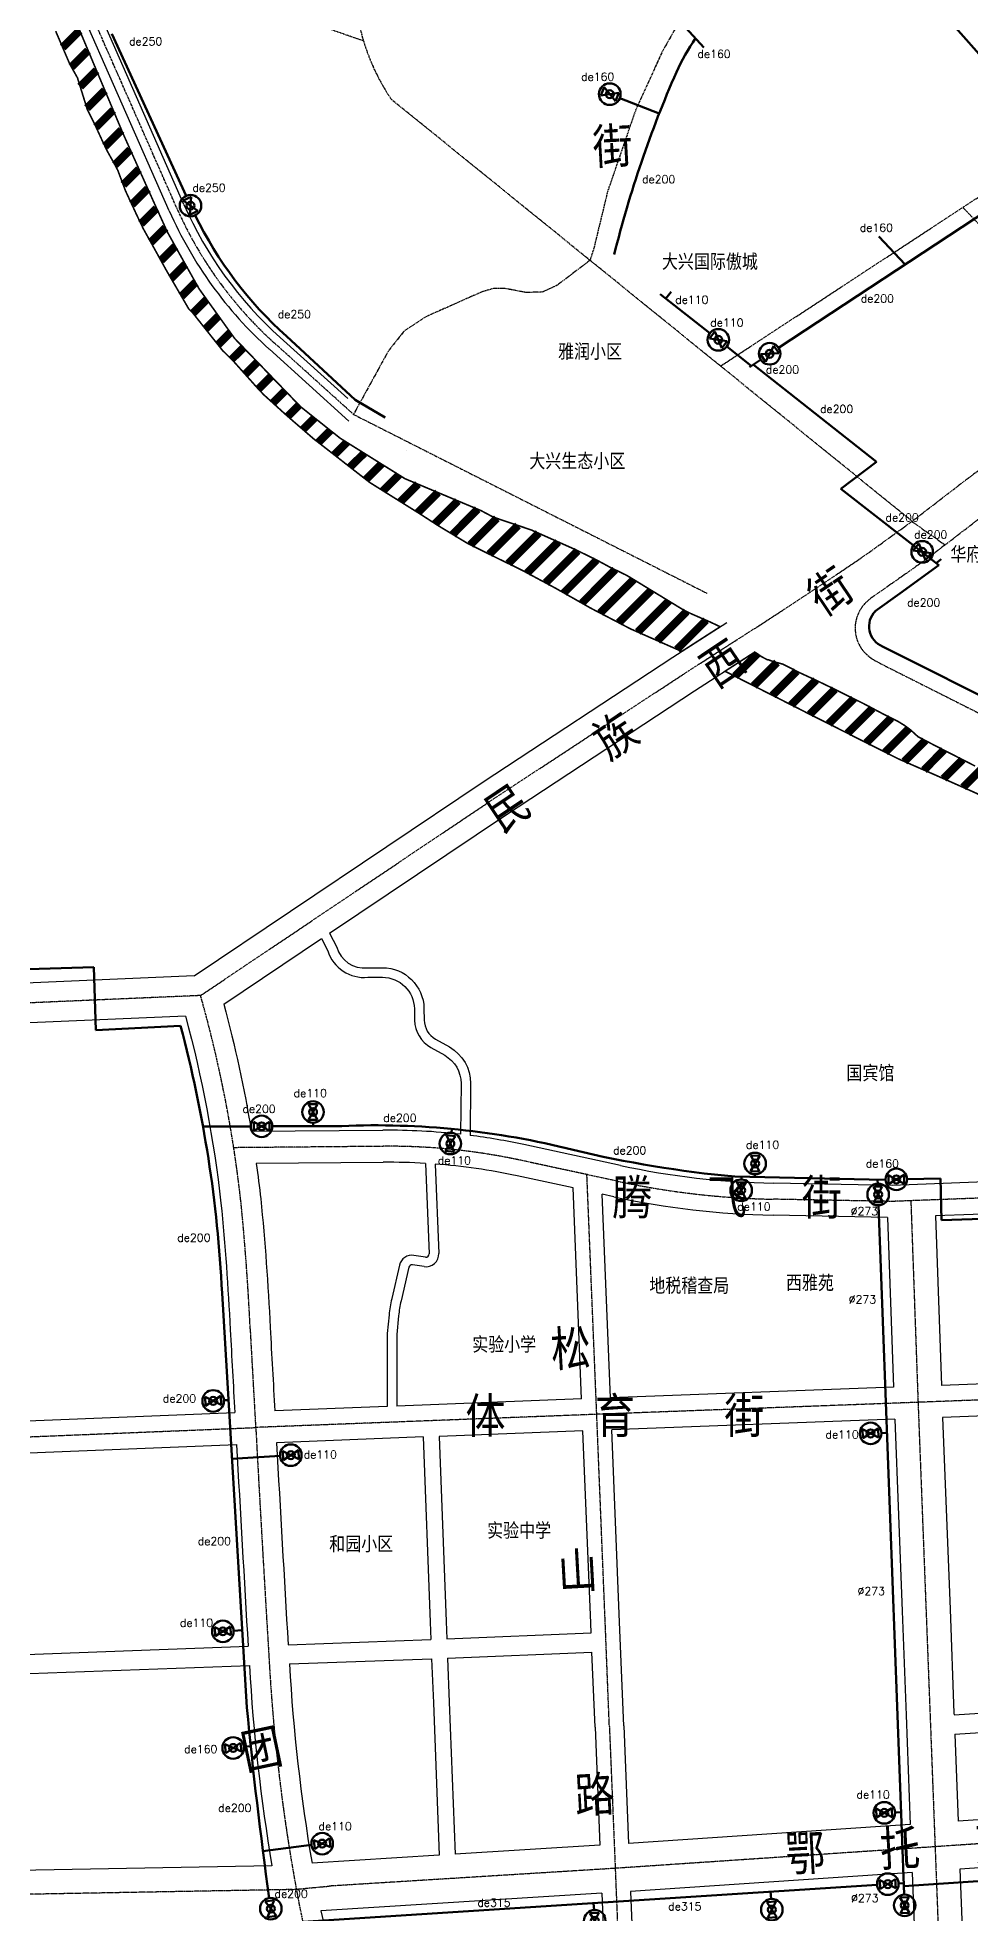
# Model space of a CAD drawing. Header units: millimetres. Extents: x 429861 to 37403537, y 4398138 to 8816131.
# Drawn here: x 435691 to 436857, y 4406158 to 4408503 of the extents above; entities that cross this region are included whole.
import ezdxf

# ---------------------------------------------------------------- set-up
doc = ezdxf.new("R2010")
doc.units = ezdxf.units.MM
doc.linetypes.add('CENTER', pattern=[2, 1.25, -0.25, 0.25, -0.25])
for name, color, linetype in [('中心线', 55, 'CENTER'), ('路名', 21, 'Continuous'), ('路网', 253, 'Continuous')]:
    doc.layers.add(name, color=color, linetype=linetype)
for name, color, linetype, lineweight in [('燃气周边建筑', 211, 'Continuous', 30), ('燃气标注(管)', 111, 'Continuous', 30), ('燃气标注(阀)', 2, 'Continuous', 30), ('燃气管(PE)', 5, 'Continuous', 100), ('燃气管(钢)', 1, 'Continuous', 100), ('燃气阀门(PE)', 6, 'Continuous', 50), ('燃气阀门(钢)', 3, 'Continuous', 50)]:
    doc.layers.add(name, color=color, linetype=linetype, lineweight=lineweight)
doc.styles.add('HZ', font='rs.shx', dxfattribs={"width": 0.8, "bigfont": 'hztxt.shx'})

# ---------------------------------------------------------------- blocks, each defined once
blk = doc.blocks.new('阀门PE')
at = {"layer": '燃气阀门(PE)'}
for p, q in [((-4.9, -2.8), (-4.9, 2.8)), ((-4.9, -2.8), (4.9, 2.8)), ((-4.9, 2.8), (4.9, -2.8)), ((4.9, 2.8), (4.9, -2.8))]:
    blk.add_line(p, q, dxfattribs=at)
for radius in [6.74, 2.47]:
    blk.add_circle((0, 0), radius, dxfattribs=at)
blk = doc.blocks.new('阀门钢')
at = {"layer": '燃气阀门(钢)'}
for p, q in [((-4.9, -2.8), (-4.9, 2.8)), ((-4.9, -2.8), (4.9, 2.8)), ((-4.9, 2.8), (4.9, -2.8)), ((4.9, 2.8), (4.9, -2.8))]:
    blk.add_line(p, q, dxfattribs=at)
for radius in [6.74, 2.47]:
    blk.add_circle((0, 0), radius, dxfattribs=at)

msp = doc.modelspace()

# ---------------------------------------------------------------- linework, layer by layer
at = {"layer": '中心线'}
for p, q in [((435712.8, 4408633.5), (436098.2, 4408498.7)), ((435864.5, 4408290.2), (435745.2, 4408560.9)), ((436514, 4408559.7), (436471.9, 4408485.5)), ((436471.9, 4408485.5), (436438.7, 4408413)), ((436784.1, 4407898.1), (436133.2, 4408425.3)), ((436438.7, 4408413), (436403.3, 4408310.1)), ((436544.6, 4408092.1), (436954.2, 4408360.3)), ((436403.3, 4408310.1), (436386.2, 4408239.4)), ((437045.5, 4408082.5), (436847.9, 4408290.1)), ((436386.2, 4408239.4), (436381.4, 4408224.3)), ((436381.4, 4408224.3), (436340.7, 4408193.4)), ((436246.5, 4408185), (436175.9, 4408153.6)), ((436260.7, 4408189), (436246.5, 4408185)), ((436275.4, 4408189), (436260.7, 4408189)), ((436301.8, 4408184), (436275.4, 4408189)), ((436322.2, 4408184.7), (436301.8, 4408184)), ((436340.7, 4408193.4), (436322.2, 4408184.7)), ((436149, 4408135.9), (436129, 4408110.5)), ((436175.9, 4408153.6), (436149, 4408135.9)), ((436085.7, 4408031.7), (435987.2, 4408120.6)), ((436129, 4408110.5), (436085.7, 4408031.7)), ((436085.7, 4408031.7), (436527.9, 4407808)), ((436784.1, 4407898.1), (436837.5, 4407939.2)), ((436729.7, 4407858.7), (436784.1, 4407898.1)), ((436783.8, 4407897.9), (436825.2, 4407868.6)), ((436823.6, 4407867.3), (436867, 4407900.7)), ((436823.6, 4407867.3), (436801.4, 4407850.3)), ((436801.4, 4407850.3), (436760.7, 4407821.6)), ((436760.7, 4407821.6), (436733.6, 4407802.8)), ((436724.7, 4407794.8), (436723.4, 4407793.3)), ((436728.2, 4407798.4), (436724.7, 4407794.8)), ((436733.6, 4407802.8), (436728.2, 4407798.4)), ((436498.5, 4407707.2), (436565.8, 4407750.4)), ((436519.9, 4407721), (436567.6, 4407751.6)), ((436727.4, 4407731.4), (436731.3, 4407728.2)), ((436731.3, 4407728.2), (436736.3, 4407724.8)), ((436736.3, 4407724.8), (436748.6, 4407718.2)), ((436748.6, 4407718.2), (437107.7, 4407537.4)), ((436261.8, 4407551.8), (436498.5, 4407707.2)), ((435894.5, 4407305.3), (436261.8, 4407551.8)), ((435894.5, 4407305.3), (435492.8, 4407288)), ((436122.7, 4407116.8), (435936.1, 4407115.1)), ((436415.2, 4407073.4), (436294.4, 4407099.4)), ((436389.8, 4406781.8), (436377.5, 4407081.5)), ((436980.1, 4407056.3), (436758.7, 4407047.9)), ((436758.7, 4407047.9), (436610.6, 4407050.7)), ((436782.5, 4407048.8), (436791.5, 4406796.8)), ((436791.5, 4406796.8), (436389.8, 4406781.8)), ((437189.8, 4406812.1), (436791.5, 4406796.8)), ((436791.5, 4406796.8), (436801.5, 4406537)), ((436389.8, 4406781.8), (435963.4, 4406765.4)), ((436400.4, 4406521.5), (436389.8, 4406781.8)), ((435514.1, 4406747), (435963.4, 4406765.3)), ((436405.6, 4406391.6), (436400.4, 4406521.5)), ((436801.5, 4406537), (436806.5, 4406407.1)), ((436806.5, 4406407.1), (436812.8, 4406241.3)), ((436405.6, 4406391.6), (436412.9, 4406214.3)), ((437212.1, 4406268.3), (436412.9, 4406214.3)), ((436812.8, 4406241.3), (436826.5, 4405886.7)), ((436412.9, 4406214.3), (436055.3, 4406192.1)), ((436412.9, 4406214.3), (436426.8, 4405871.3)), ((436008.8, 4406187.8), (435536.3, 4406179.3)), ((436008.8, 4406187.8), (436055.3, 4406192.1))]:
    msp.add_line(p, q, dxfattribs=at)
for centre, radius, start, end in [((436354.9, 4408576.1), 268.2, 166.6502, 214.2165), ((436322, 4408491.8), 500, 203.7865, 227.9511), ((438056.2, 4406353.3), 2000, 123.3379, 127.541), ((433191, 4413036.2), 6271.3, 302.57694, 304.3514), ((436757.9, 4407764.5), 45, 140.1633, 227.3555), ((434370, 4406873.2), 1584.5, 6.3524, 15.8272), ((436130.2, 4406336.9), 780, 77.8484, 90.5524), ((436629.9, 4408070.5), 1020, 257.8484, 268.9147), ((432867.2, 4406742.6), 3092.8, 2.7112, 5.6762), ((559610.4, 4413751.9), 123844.3, 183.17677, 183.234034), ((474663.8, 4408843.9), 38756.1, 183.07436, 183.5111), ((438281.1, 4406602.7), 2304.5, 183.2919, 190.3591), ((437979.8, 4406557.1), 2000, 190.6266, 195.0466)]:
    msp.add_arc(centre, radius, start, end, dxfattribs=at)
at = {"layer": '燃气管(PE)'}
for p, q in [((436682.3, 4408692.3), (436980.4, 4408354.4)), ((436469.6, 4408549.8), (436523.6, 4408490.3)), ((435783.7, 4408507.4), (435876.4, 4408304.9)), ((436418.6, 4408427), (436467.8, 4408407.8)), ((436879, 4408287.2), (436617.2, 4408114.9)), ((436742.5, 4408254), (436775.6, 4408219.1)), ((436531.2, 4408133.2), (436469.3, 4408182)), ((436482.9, 4408184.9), (436476.3, 4408176.5)), ((436001.7, 4408129.4), (436087.8, 4408049.8)), ((436583, 4408092.4), (436552.4, 4408116.5)), ((436594.7, 4408100.1), (436580.7, 4408090.9)), ((436739.4, 4407972.5), (436585.3, 4408093.9)), ((436087.8, 4408049.8), (436125.4, 4408028)), ((436694.8, 4407938.6), (436739.4, 4407972.5)), ((436694.8, 4407938.6), (436817.6, 4407843.4)), ((436820.4, 4407850.8), (436814.3, 4407845.8)), ((436817.6, 4407843.4), (436768.7, 4407807.9)), ((436768.7, 4407807.9), (436738.1, 4407785.7)), ((436747, 4407741.7), (437301.1, 4407462.7)), ((435577.7, 4407335.2), (435761.2, 4407340.9)), ((435763.7, 4407262), (435761.2, 4407340.9)), ((435763.7, 4407262), (435869.5, 4407267.4)), ((435897.5, 4407141.5), (435957.3, 4407141.7)), ((435984.2, 4407141.9), (436070.9, 4407142.2)), ((436035.2, 4407146.2), (436035.2, 4407142.1)), ((436208.1, 4407133.7), (436208.5, 4407138.6)), ((436562.5, 4407079.1), (436730.5, 4407075.2)), ((436570.7, 4407075.4), (436570.8, 4407078.9)), ((436587.4, 4407081.9), (436587.3, 4407078.5)), ((436730.5, 4407075.2), (436741, 4407075)), ((436741, 4407075), (436751, 4407075.2)), ((436777.9, 4407075.8), (436819.7, 4407076.7)), ((436819.7, 4407076.7), (436820.9, 4407024.4)), ((436820.9, 4407024.4), (437153.3, 4407035.2)), ((435921.3, 4406933.3), (435952.5, 4406415.3)), ((435923.7, 4406799.4), (435929.3, 4406799.7)), ((436745.7, 4406758.4), (436752.7, 4406758.8)), ((435993.9, 4406730), (435933.7, 4406726.4)), ((435935.8, 4406511.4), (435946.6, 4406512.1)), ((435948.6, 4406366.2), (435957.2, 4406367)), ((436762.8, 4406284.2), (436770.4, 4406284.5)), ((436033.1, 4406243.5), (435972.5, 4406235.7)), ((436022.2, 4406147.6), (436740.3, 4406193.7)), ((436386.5, 4406162.2), (436385.9, 4406171)), ((436607.8, 4406176.2), (436607.2, 4406185.2))]:
    msp.add_line(p, q, dxfattribs=at)
for centre, radius, start, end in [((436789.3, 4408317.4), 332, 146.2576, 154.6313), ((437810.3, 4407881.7), 1441.8, 156.368, 165.9609), ((436336.6, 4408500.7), 500, 206.1346, 227.9511), ((436757.3, 4407766.7), 27, 135.2683, 247.6097), ((434315.7, 4406855.4), 1607.5, 2.7774, 14.8519), ((436113, 4406131.2), 1011.9, 75.8524, 92.3882), ((436684.3, 4408447.6), 1373.9, 256.3639, 264.9137), ((441327, 4406923.2), 5398.5, 185.3984, 187.9433)]:
    msp.add_arc(centre, radius, start, end, dxfattribs=at)
at = {"layer": '燃气管(钢)'}
for p, q in [((436741, 4407075), (436741.2, 4407070)), ((436742.1, 4407043.1), (436774.3, 4406181.6)), ((437533.3, 4406243.8), (436773.9, 4406192)), ((436767.2, 4406195.4), (436773.7, 4406195.8))]:
    msp.add_line(p, q, dxfattribs=at)
at = {"layer": '路网', "ltscale": 2}
for p, q in [((435855.4, 4408286.2), (435736.1, 4408556.8)), ((435873.7, 4408294.2), (435754.4, 4408564.9)), ((436080, 4408023.4), (435980.5, 4408113.1)), ((436078.4, 4408051.7), (435993.9, 4408128)), ((436122.5, 4407136.8), (435958, 4407135.3)), ((436419.4, 4407092.9), (436298.6, 4407118.9)), ((436122.9, 4407096.8), (435964.1, 4407095.3)), ((436175.6, 4407095.5), (436180.3, 4406982.4)), ((436187.7, 4407094.7), (436192.3, 4406982.9)), ((436360.2, 4407064.8), (436290.2, 4407079.8)), ((436411, 4407053.8), (436396.6, 4407056.9)), ((436759, 4407067.9), (436611, 4407070.7)), ((436979.4, 4407076.2), (436759, 4407067.9)), ((436753.2, 4407028), (436610.2, 4407030.7)), ((436980.9, 4407036.3), (436813.2, 4407029.8)), ((436143.2, 4406968.3), (436133.5, 4406926.4)), ((436154.9, 4406965.6), (436145.1, 4406923.6)), ((436173.9, 4406966.5), (436159.4, 4406968.7)), ((436175.7, 4406978.3), (436161.2, 4406980.5)), ((436130.1, 4406906.1), (436127.9, 4406882.9)), ((436142.1, 4406904.9), (436139.8, 4406881.7)), ((436127.8, 4406882.3), (436127.8, 4406791.7)), ((436139.8, 4406882.3), (436139.8, 4406792.2))]:
    msp.add_line(p, q, dxfattribs=at)
at = {"layer": '路网', "ltscale": 2, "const_width": 0.00001}
for points in [[(436370.4, 4408258.9), (436148.1, 4408439, -0.207559), (436113.5, 4408633.5), (436156.3, 4408815.9)], [(436156.3, 4408815.9, -0.053834), (436218.2, 4408762), (436458.4, 4408502.2)], [(436352.1, 4408222.2), (436118.3, 4408411.6, -0.080719), (436078.4, 4408495, -0.080719)], [(436780.4, 4407926.8), (436822.3, 4407959, -0.018341), (436943.3, 4408045.1), (437017.8, 4408094.2)], [(436821.8, 4407895.5), (436852.7, 4407919.3, -0.018341), (436970.7, 4408003.3), (437053.3, 4408057.6)], [(436829.6, 4407859.5), (436870.7, 4407896, -0.01834), (436986.9, 4407978.7), (437078.5, 4408038.4)], [(436836.7, 4407885), (436863.4, 4407905.5, -0.018343), (436980.4, 4407988.7), (437068.4, 4408046.1)], [(436506.4, 4407742), (436554.2, 4407772.7, 0.00773), (436715.3, 4407879.2), (436747.2, 4407902.2)], [(436533.4, 4407699.9), (436581.1, 4407730.6, 0.007755), (436744.1, 4407838.3), (436788.2, 4407870.3)], [(436798.4, 4407863.1), (436794.3, 4407860), (436753.9, 4407831.4), (436726.3, 4407812.4), (436720.1, 4407807.2), (436715.9, 4407803), (436714.2, 4407801.1, 0.40231), (436719.6, 4407722.3), (436724.1, 4407718.6), (436730, 4407714.6), (436743, 4407707.5), (437102.3, 4407526.7)], [(436829.6, 4407859.5), (436807.7, 4407841.6), (436767.6, 4407811.7), (436740.9, 4407793.3), (436736.3, 4407789.5), (436733.5, 4407786.6), (436732.5, 4407785.5, 0.396361), (436735.4, 4407740.4), (436738.5, 4407737.8), (436742.5, 4407735.1), (436754.1, 4407728.8), (437102.8, 4407553.3)]]:
    msp.add_lwpolyline(points, format="xyb", dxfattribs=at)
for points in [[(436662.7, 4408706.1), (436954.1, 4408378.5)], [(436645.4, 4408689.4), (436934, 4408364.9)], [(435731.7, 4408616.3), (436078.4, 4408495)], [(436458.4, 4408502.2), (436454.1, 4408494.6), (436420.1, 4408420.5), (436384.1, 4408315.8), (436370.4, 4408258.9)], [(436505.6, 4408504.2), (436747.4, 4408242.8)], [(436487.3, 4408471), (436457.3, 4408405.6), (436422.5, 4408304.5), (436405.5, 4408234), (436404.6, 4408231.2)], [(436487.3, 4408471), (436716.8, 4408222.8)], [(436747.4, 4408242.8), (436934, 4408364.9)], [(436574.4, 4408093.7), (436847.8, 4408272.7)], [(436983.3, 4408130.4), (436847.8, 4408272.7)], [(436549.9, 4408113.5), (436404.6, 4408231.2)], [(436352.1, 4408222.2), (436332.3, 4408207.2), (436318.4, 4408200.6), (436303.1, 4408200.1), (436276.9, 4408205), (436258.5, 4408205), (436241, 4408200.1), (436168.2, 4408167.7), (436138, 4408147.8), (436115.6, 4408119.4), (436078.4, 4408051.7)], [(436549.9, 4408113.5), (436716.8, 4408222.8)], [(436377.7, 4408201.5), (436349, 4408179.7), (436326.1, 4408168.8), (436300.6, 4408168), (436273.9, 4408173), (436262.8, 4408173), (436251.9, 4408169.9), (436183.6, 4408139.5), (436159.9, 4408124), (436142.4, 4408101.6), (436104.8, 4408033.2)], [(436704.7, 4407936.6), (436377.7, 4408201.5)], [(436737.4, 4407961.7), (436983.3, 4408130.4)], [(436753.6, 4407948.5), (436997.3, 4408115.7)], [(436737.4, 4407961.7), (436574.4, 4408093.7)], [(436080, 4408023.4), (436525.6, 4407797.9)], [(436104.8, 4408033.2), (436530.2, 4407818)], [(436780.4, 4407926.8), (436753.6, 4407948.5)], [(436525.6, 4407797.9), (436716.1, 4407927.4)], [(436530.2, 4407818), (436704.7, 4407936.6)], [(436747.2, 4407902.2), (436716.1, 4407927.4)], [(436821.8, 4407895.5), (436836.8, 4407884.9)], [(436788.2, 4407870.3), (436798.4, 4407863.1)]]:
    msp.add_lwpolyline(points, dxfattribs=at)
at = {"layer": '路网', "flags": 128}
for points, const_width in [([(436544.2, 4407766.3), (436496.1, 4407735.4), (436432.3, 4407763.5), (436382.7, 4407789.3), (436338.4, 4407814.4), (436309.1, 4407830.1), (436297.2, 4407836.5), (436279.7, 4407845.1), (436274, 4407847.8), (436228.2, 4407870.5), (436191, 4407893), (436167.3, 4407908.3), (436106, 4407946.6), (436044.2, 4407994.7), (436035.8, 4408001.2), (436026.9, 4408008.9), (436010.7, 4408022.9), (436000.3, 4408032), (435984, 4408046.8), (435974.2, 4408055.6), (435967.9, 4408062.1), (435958.5, 4408072.6), (435947.3, 4408085.1), (435935.8, 4408098), (435921.8, 4408111.8), (435899, 4408140.5), (435885, 4408158.2), (435879.8, 4408163.4), (435851.9, 4408211.4), (435834, 4408243.8), (435823, 4408263.5), (435815.1, 4408280), (435800.6, 4408311.2), (435790.9, 4408337), (435785.9, 4408346.4), (435777.7, 4408361), (435772.2, 4408372.5), (435762.9, 4408392.7), (435752.8, 4408413), (435740.6, 4408452.3), (435730.8, 4408469.9), (435713.3, 4408510.8)], 2), ([(435722.1, 4408490.3), (435743.3, 4408511.5)], 10), ([(435741.6, 4408515.7), (435797.9, 4408381.9), (435835.6, 4408297.9), (435852.9, 4408259.8), (435868.3, 4408232.1), (435892.8, 4408188.4), (435937.1, 4408126.6), (436019.5, 4408041.3), (436068.9, 4408002), (436150.1, 4407951.3), (436245, 4407911.5), (436260.7, 4407903.2), (436307.8, 4407887.3), (436362.5, 4407863), (436389.1, 4407850), (436406.7, 4407840.5), (436426.3, 4407831), (436435.2, 4407825.7), (436457, 4407812.4), (436496.7, 4407788.2), (436501.3, 4407785.7), (436507.7, 4407782.6), (436530.7, 4407772.6), (436542, 4407767.3), (436544.2, 4407766.3)], 2), ([(435733.1, 4408465.9), (435753.8, 4408486.6)], 10), ([(435744, 4408441.4), (435764.3, 4408461.7)], 10), ([(435752.4, 4408414.5), (435774.8, 4408436.9)], 10), ([(435763.9, 4408390.7), (435785.2, 4408412)], 10), ([(435775.1, 4408366.5), (435795.7, 4408387.1)], 10), ([(435787.4, 4408343.5), (435806.6, 4408362.6)], 10), ([(435797.9, 4408318.5), (435817.5, 4408338.2)], 10), ([(435808.6, 4408294), (435828.5, 4408313.8)], 10), ([(435819.9, 4408269.9), (435839.4, 4408289.4)], 10), ([(435832.3, 4408246.9), (435850.5, 4408265.1)], 10), ([(435844.9, 4408224.1), (435862.8, 4408242)], 10), ([(435857.6, 4408201.6), (435875.5, 4408219.4)], 10), ([(435870.6, 4408179.2), (435888.1, 4408196.7)], 10), ([(435885, 4408158.2), (435902.1, 4408175.3)], 10), ([(435900.6, 4408138.4), (435916.9, 4408154.7)], 10), ([(435916.2, 4408118.7), (435931.7, 4408134.2)], 10), ([(435933.3, 4408100.5), (435948.1, 4408115.2)], 10), ([(435950.2, 4408081.9), (435965.5, 4408097.2)], 10), ([(435966.9, 4408063.3), (435982.8, 4408079.2)], 10), ([(435984.9, 4408046), (436000.2, 4408061.3)], 10), ([(436003.5, 4408029.2), (436017.6, 4408043.3)], 10), ([(436022.4, 4408012.8), (436037, 4408027.4)], 10), ([(436041.7, 4407996.7), (436056.7, 4408011.7)], 10), ([(436061.6, 4407981.2), (436077.2, 4407996.8)], 10), ([(436081.4, 4407965.7), (436099, 4407983.2)], 10), ([(436101.3, 4407950.2), (436120.7, 4407969.6)], 10), ([(436122.6, 4407936.2), (436142.5, 4407956.1)], 10), ([(436144.4, 4407922.6), (436166.3, 4407944.5)], 10), ([(436166.2, 4407909), (436191.2, 4407934.1)], 10), ([(436187.7, 4407895.2), (436216.1, 4407923.6)], 10), ([(436209.6, 4407881.7), (436241, 4407913.2)], 10), ([(436231.9, 4407868.7), (436265, 4407901.8)], 10), ([(436255.5, 4407856.9), (436291.4, 4407892.8)], 10), ([(436279.2, 4407845.3), (436317.1, 4407883.2)], 10), ([(436302.8, 4407833.5), (436341.6, 4407872.3)], 10), ([(436325.8, 4407821.2), (436366, 4407861.3)], 10), ([(436348.6, 4407808.6), (436389.7, 4407849.7)], 10), ([(436371.2, 4407795.8), (436412.9, 4407837.5)], 10), ([(436394.1, 4407783.4), (436435.9, 4407825.2)], 10), ([(436417.4, 4407771.3), (436457.9, 4407811.8)], 10), ([(436441.1, 4407759.7), (436479.9, 4407798.5)], 10), ([(436465.6, 4407748.8), (436502.1, 4407785.4)], 10), ([(436490.1, 4407738), (436526.5, 4407774.4)], 10), ([(436562.6, 4407704.4), (436590.6, 4407732.4)], 10), ([(436587.4, 4407734.6), (436591.5, 4407731.9), (436595.3, 4407729.2), (436598.2, 4407727.6), (436602.8, 4407725.2), (436605.1, 4407724.7), (436611.3, 4407722.5), (436622.3, 4407719.6), (436644.2, 4407708.5), (436663.3, 4407699.7), (436686.8, 4407688.4), (436705.6, 4407679), (436722.8, 4407670.5), (436751.4, 4407655.4), (436765.7, 4407648.4), (436774.5, 4407643), (436782.4, 4407637.1), (436791.5, 4407628.8), (436812.8, 4407617.7), (436862.9, 4407592.1)], 2), ([(436586, 4407692.5), (436615.1, 4407721.5)], 10), ([(436609.5, 4407680.6), (436639.7, 4407710.8)], 10), ([(436632.9, 4407668.6), (436663.8, 4407699.5)], 10), ([(436656.3, 4407656.7), (436687.6, 4407688)], 10), ([(436679.8, 4407644.9), (436711.2, 4407676.3)], 10), ([(436703.4, 4407633.1), (436734.6, 4407664.3)], 10), ([(436726.9, 4407621.2), (436757.9, 4407652.2)], 10), ([(436750.4, 4407609.4), (436779.9, 4407638.9)], 10), ([(436774.3, 4407597.9), (436800.5, 4407624.1)], 10), ([(436798.9, 4407587.1), (436823.8, 4407612.1)], 10), ([(436823.4, 4407576.3), (436847.2, 4407600.1)], 10), ([(436847.9, 4407565.5), (436870.6, 4407588.2)], 10)]:
    msp.add_lwpolyline(points, dxfattribs=dict(at, const_width=const_width))
at = {"layer": '路网', "ltscale": 2}
for points in [[(435886.4, 4407330), (436247.9, 4407572.6), (436484.8, 4407728.1), (436552.3, 4407771.5)], [(436055.7, 4407383.4), (436275.6, 4407530.9), (436512.1, 4407686.2), (436579.3, 4407729.4)], [(435923.4, 4407294.6), (436045.7, 4407376.7)], [(435886.4, 4407330), (435521.9, 4407314.3)], [(435875.7, 4407279.5), (435534.7, 4407264.8)], [(436370.9, 4406801.1), (436360.2, 4407064.8)], [(436406.9, 4406802.5), (436396.6, 4407056.9)], [(436753.2, 4407028), (436760.8, 4406815.6)], [(436813.2, 4407029.8), (436820.8, 4406817.9)], [(437169, 4406831.3), (436820.8, 4406817.9)], [(436370.9, 4406801.1), (436139.8, 4406792.2)], [(436760.8, 4406815.6), (436406.9, 4406802.5)], [(435553.5, 4406768.6), (435937.3, 4406784.3)], [(436127.8, 4406791.7), (435987.3, 4406786.3)], [(436762.3, 4406775.7), (436408.6, 4406762.5)], [(436983.7, 4406784.2), (436822.2, 4406777.9)], [(436172.7, 4406753.5), (435989.5, 4406746.4)], [(436172.7, 4406753.5), (436181.6, 4406522.1), (436182.4, 4406500.4)], [(436372.6, 4406761.2), (436192.7, 4406754.2)], [(436192.7, 4406754.2), (436201.6, 4406522.9), (436202.4, 4406501.2)], [(436382.4, 4406520.7), (436372.6, 4406761.2)], [(436418.3, 4406522.2), (436408.6, 4406762.5)], [(435555, 4406728.6), (435939.5, 4406744.3)], [(436382.9, 4406508.5), (436382.4, 4406520.7)], [(436423.6, 4406392.4), (436418.3, 4406522.2)], [(435564.5, 4406477.4), (435954, 4406491.9)], [(436004, 4406493.8), (436182.4, 4406500.4)], [(436202.4, 4406501.2), (436382.9, 4406508.5)], [(435565.4, 4406453.5), (435955.5, 4406467.9)], [(436005.5, 4406469.8), (436183.3, 4406476.4)], [(436183.3, 4406476.4), (436185.5, 4406421.3), (436192.8, 4406230.7)], [(436203.3, 4406477.2), (436383.8, 4406484.5)], [(436203.3, 4406477.2), (436205.4, 4406422.1), (436212.8, 4406231.9)], [(436387.7, 4406390.9), (436383.8, 4406484.5)], [(436836.5, 4406406.1), (436997.8, 4406416.6)], [(436387.7, 4406390.9), (436393.7, 4406243.1)], [(436423.6, 4406392.4), (436429.6, 4406245.5)], [(436837.5, 4406382.1), (436998.7, 4406392.6)], [(436837.5, 4406382.1), (436841.6, 4406273.3)], [(437002.8, 4406284.3), (436841.6, 4406273.3)], [(436781.7, 4406269.3), (436429.6, 4406245.5)], [(436393.7, 4406243.1), (436212.8, 4406231.9)], [(437193.3, 4406237), (436843.9, 4406213.4)], [(435983.7, 4406217.4), (435574.6, 4406210)], [(436192.8, 4406230.7), (436033.8, 4406220.9)], [(436784.1, 4406209.3), (436432, 4406185.5)], [(436784.1, 4406209.3), (436795.8, 4405905.5)], [(436843.9, 4406213.4), (436855.7, 4405907.8)], [(436396.1, 4406183.2), (436044.9, 4406161.4)], [(436396.1, 4406183.2), (436408, 4405890.6)], [(436432, 4406185.5), (436444, 4405892)]]:
    msp.add_lwpolyline(points, dxfattribs=at)
at = {"layer": '路网', "const_width": 2, "flags": 128}
msp.add_lwpolyline([(436909.5, 4407537.2), (436860.7, 4407559.8), (436860.7, 4407559.8), (436815.5, 4407579.9), (436767, 4407601.1), (436654.7, 4407657.6), (436576.9, 4407697.1), (436551.6, 4407709.9), (436550.1, 4407710.6), (436581.1, 4407730.6, 0.000295), (436587.4, 4407734.6)], format="xyb", dxfattribs=at)
at = {"layer": '路网', "ltscale": 2}
for points in [[(436055.7, 4407383.4), (436064.7, 4407365.7, 0.364158), (436103, 4407340.1), (436121.8, 4407340.1, -0.408755), (436173.8, 4407289), (436174, 4407274.7, 0.265589), (436188.3, 4407250.8), (436205.6, 4407241, -0.273217), (436232.1, 4407195.2), (436231.4, 4407130.4)], [(436045.7, 4407376.7), (436053.5, 4407361.2, 0.352945), (436103.6, 4407328.1), (436121.8, 4407328.1, -0.408755), (436161.8, 4407288.8), (436162.1, 4407274.5, 0.265589), (436182.4, 4407240.4), (436199.7, 4407230.6, -0.273217), (436220.1, 4407195.3), (436219.4, 4407131.9)], [(435923.4, 4407294.6, -0.025344), (435958, 4407135.3, -0.028172)], [(435875.7, 4407279.5, -0.038174), (435919.9, 4407045.9, -0.012934), (435931.5, 4406887.6, 0.000209), (435937.3, 4406784.3)], [(435964.1, 4407095.3, -0.006924), (435969.7, 4407051.1, -0.012942), (435981.5, 4406890.2, 0.00021), (435987.3, 4406786.3, 0.00021)], [(436762.3, 4406775.7), (436771.5, 4406535.8), (436776.5, 4406405.9, 0.000074), (436776.5, 4406405.9), (436781.7, 4406269.3)], [(436822.2, 4406777.9), (436831.5, 4406538.1, -0.000086), (436831.5, 4406538.1), (436836.4, 4406408.2), (436836.5, 4406406.1)], [(435939.5, 4406744.3, 0.00163), (435954, 4406491.9)], [(435989.5, 4406746.4, 0.001633), (436004, 4406493.8)], [(435955.5, 4406467.9, 0.027083), (435983.7, 4406217.4)], [(436005.5, 4406469.8, 0.027497), (436033.8, 4406220.9)], [(436044.9, 4406161.4, 0.015228), (436072.6, 4406044.4, 0.021883), (436124.7, 4405879.7, 0.021883)]]:
    msp.add_lwpolyline(points, format="xyb", dxfattribs=at)
for centre, radius, start, end in [((436322, 4408491.8), 510, 203.7865, 227.9511), ((436322, 4408491.8), 490, 203.7865, 227.9511), ((436130.2, 4406336.9), 800, 83.6005, 90.5524), ((436130.2, 4406336.9), 800, 77.8484, 82.7359), ((436130.2, 4406336.9), 760, 86.573, 90.5524), ((436130.2, 4406336.9), 760, 77.8484, 85.6629), ((436629.9, 4408070.5), 1000, 257.8484, 268.9147), ((436629.9, 4408070.5), 1040, 257.8484, 268.9147), ((436158.8, 4406964.7), 16, 81.3401, 166.8935), ((436158.8, 4406964.7), 4, 81.3401, 166.8935), ((436176.3, 4406982.3), 16, 261.3401, 2.3646), ((436176.3, 4406982.3), 4, 261.3401, 2.3646), ((436285.4, 4406891), 156, 166.8935, 174.4517), ((436285.4, 4406891), 144, 166.8935, 174.4517)]:
    msp.add_arc(centre, radius, start, end, dxfattribs=at)

# ---------------------------------------------------------------- block references
at = {"layer": '燃气阀门(PE)'}
for p, xscale, yscale, zscale, rotation in [((436406.1, 4408432), 1.999999999969196, 1.999999999969196, 1.999999999969196, 338.6004470957017), ((435881.9, 4408292.6), 2.00000000002181, 2.00000000002181, 2.00000000002181, 294.8735557837454), ((436541.8, 4408124.9), 2.000000000142901, 2.000000000142901, 2.000000000142901, 321.7577955755929), ((436606, 4408107.5), 1.999999999850202, 1.999999999850202, 1.999999999850202, 33.35169962054646), ((436796.7, 4407859.9), 2.000000000142901, 2.000000000142904, 2.000000000142901, 321.7577955755929), ((436035.1, 4407159.7), 2.000000000270489, 2.000000000270489, 2.000000000270489, 270.2532369314611), ((435970.7, 4407141.8), 1.999999999994793, 1.999999999994793, 1.999999999994793, 0.2532369366028288), ((436206.8, 4407120.3), 1.999999999775944, 1.999999999775944, 1.999999999775944, 84.58541451144053), ((436587.8, 4407095.3), 2.000000000091109, 2.000000000091109, 2.000000000091109, 268.5512012957134), ((436764.4, 4407075.5), 1.999999999993831, 1.999999999993831, 1.999999999993831, 1.266685520084451), ((436570.4, 4407061.9), 2.000000000102883, 2.000000000102883, 2.000000000102883, 88.5512012823774), ((435910.2, 4406798.6), 1.999999999971899, 1.999999999971899, 1.999999999971899, 3.445143261843155), ((436732.2, 4406758), 1.999999999995865, 1.999999999995865, 1.999999999995865, 2.137049685740626), ((436007.3, 4406730.8), 1.999999999925989, 1.999999999925989, 1.999999999925989, 183.4451432399964), ((435922.3, 4406510.6), 1.999999999971462, 1.999999999971462, 1.999999999971462, 3.445143261635091), ((435935.2, 4406364.8), 2.000000000012694, 2.000000000012694, 2.000000000012694, 5.913214377097777), ((436749.3, 4406283.7), 1.999999999995865, 1.999999999995865, 1.999999999995865, 2.137049685740626), ((436046.5, 4406245.2), 2.000000000015878, 2.000000000015878, 2.000000000015878, 187.3161994241359), ((435982.3, 4406163.9), 2.000000000263267, 2.000000000263267, 2.000000000263267, 278.0859440224816), ((436387.3, 4406148.7), 2.000000000420445, 2.000000000420445, 2.000000000420445, 93.67276138869181), ((436608.7, 4406162.7), 2.000000000420445, 2.000000000420445, 2.000000000420445, 93.67276138869181)]:
    msp.add_blockref('阀门PE', p, dxfattribs=dict(at, xscale=xscale, yscale=yscale, zscale=zscale, rotation=rotation))
at = {"layer": '燃气阀门(钢)'}
for p, xscale, yscale, zscale, rotation in [((436741.6, 4407056.6), 2.000000000414626, 2.000000000414626, 2.000000000414626, 272.0383100389333), ((436753.7, 4406194.6), 1.999999999986796, 1.999999999986796, 1.999999999986796, 3.672761377374814), ((436774.8, 4406168.1), 2.000000000207725, 2.000000000207725, 2.000000000207725, 92.137049691876)]:
    msp.add_blockref('阀门钢', p, dxfattribs=dict(at, xscale=xscale, yscale=yscale, zscale=zscale, rotation=rotation))

# ---------------------------------------------------------------- texts
at = {"layer": '燃气周边建筑', "style": 'HZ'}
for s, p in [('大兴国际傲城', (436471.3, 4408212.2)), ('雅润小区', (436341.4, 4408099.8)), ('大兴生态小区', (436305.5, 4407962.9)), ('华府岭秀', (436831.9, 4407846.3)), ('国宾馆', (436702, 4407197.9)), ('地税稽查局', (436455.5, 4406932.3)), ('西雅苑', (436626.3, 4406935.8)), ('实验小学', (436234.1, 4406858.7)), ('实验中学', (436252.7, 4406626.1)), ('和园小区', (436055.3, 4406609.3))]:
    msp.add_text(s, height=20, dxfattribs=at).set_placement(p)
at = {"layer": '燃气标注(管)', "style": 'HZ'}
for s, p in [('de250', (435805, 4408493)), ('de160', (436515.7, 4408477.3)), ('de200', (436446.4, 4408320.6)), ('de160', (436718.6, 4408260.1)), ('de110', (436487.9, 4408170.1)), ('de200', (436719.8, 4408171.5)), ('de250', (435990.9, 4408151.9)), ('de200', (436668.9, 4408033.5)), ('de200', (436750.8, 4407897.8)), ('de200', (436777.7, 4407791.5)), ('de200', (436122.9, 4407147.4)), ('de200', (436410.2, 4407106.8)), ('de200', (435865.3, 4406997.6)), ('%%C273', (436704.8, 4406920.5)), ('de200', (435890.9, 4406618.4)), ('%%C273', (436715.8, 4406555.9)), ('de200', (435916.5, 4406284.8)), ('de315', (436240.5, 4406166.4)), ('de315', (436479.1, 4406161.8))]:
    msp.add_text(s, height=10, dxfattribs=at).set_placement(p)
at = {"layer": '燃气标注(阀)', "style": 'HZ'}
for s, p in [('de160', (436370.2, 4408448.7)), ('de250', (435884.2, 4408310)), ('de110', (436531.7, 4408141.4)), ('de200', (436601.2, 4408082.7)), ('de200', (436786.6, 4407876.5)), ('de110', (436010.8, 4407178.4)), ('de200', (435946.8, 4407158.6)), ('de110', (436576.3, 4407113.8)), ('de110', (436191, 4407094.2)), ('de160', (436726.1, 4407090.3)), ('de110', (436565.5, 4407036.5)), ('%%C273', (436707.3, 4407030.7)), ('de200', (435847.3, 4406796.6)), ('de110', (436675.8, 4406751.6)), ('de110', (436023.4, 4406726.6)), ('de110', (435868.6, 4406516.3)), ('de160', (435873.9, 4406358.4)), ('de110', (436714.6, 4406301.5)), ('de110', (436041.9, 4406262)), ('de200', (435986.9, 4406177.5)), ('%%C273', (436707.8, 4406172.1))]:
    msp.add_text(s, height=10, dxfattribs=at).set_placement(p)
at = {"layer": '路名', "style": 'HZ'}
for s, rotation, p in [('街', 3.2097, (436386.2, 4408339.1)), ('民   族   西   街', 33.8495, (436272.6, 4407504.2)), ('松', 3.2097, (436333.8, 4406836.3)), ('山', 3.2097, (436342.5, 4406558.5)), ('团', 11.9457, (435951.8, 4406332.4)), ('路', 3.2097, (436363.6, 4406278.6)), ('鄂  托  克  西  街', 3.1249, (436627, 4406205))]:
    msp.add_text(s, height=50, rotation=rotation, dxfattribs=at).set_placement(p)
for s, p in [('腾  飞  街', (436409.2, 4407026.3)), ('体   育   街', (436225.8, 4406753.4))]:
    msp.add_text(s, height=50, dxfattribs=at).set_placement(p)

doc.saveas('drawing.dxf')
